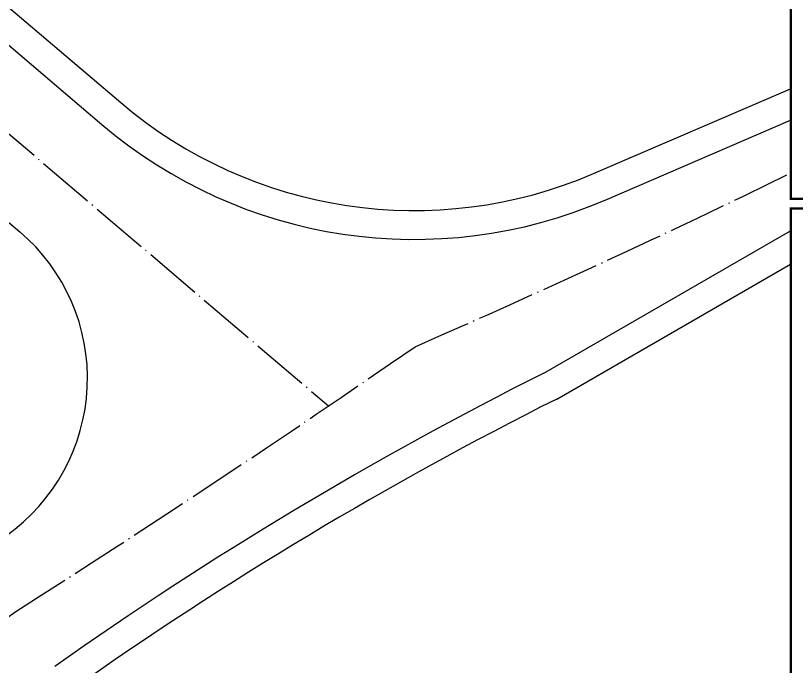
# Model space of a CAD drawing. Extents: x 36524853 to 36525459, y 2743936 to 2747542.
# Drawn here: x 36525068.8 to 36525149.8, y 2744072.2 to 2744139.7 of the extents above; entities that cross this region are included whole.
import ezdxf

# ---------------------------------------------------------------- set-up
doc = ezdxf.new("R2010")
doc.units = 0
doc.header["$LTSCALE"] = 1000
doc.header["$MEASUREMENT"] = 0
doc.linetypes.add('DASHDOT', pattern=[25.4, 12.7, -6.35, 0, -6.35])
doc.linetypes.add('DOTE', pattern=[2.42, 2, -0.2, 0.02, -0.2])
for name, color, linetype in [('0-规划道路', 4, 'Continuous'), ('0-规划道路中线', 211, 'DASHDOT'), ('A0-12 图框-中粗线', 41, 'Continuous')]:
    doc.layers.add(name, color=color, linetype=linetype)

# ---------------------------------------------------------------- blocks, each defined once
blk = doc.blocks.new('A$C00E3302F')
at = {"layer": 'A0-12 图框-中粗线', "const_width": 50, "flags": 128}
blk.add_lwpolyline([(0, 200), (0, 10700), (7000, 10700), (7000, 200)], close=True, dxfattribs=at)
blk = doc.blocks.new('A$C6202001D')
at = {"layer": 'A0-12 图框-中粗线', "const_width": 50, "flags": 128}
blk.add_lwpolyline([(58200, 40800), (58200, 30800), (51200, 30800), (51200, 40800)], close=True, dxfattribs=at)
blk.add_blockref('A$C00E3302F', (51200, 19900))
blk = doc.blocks.new('分析图底图')
at = {"layer": '0-规划道路', "color": 251}
for p, q in [((3.075, 15.767), (53.926, -27.514)), ((7.704, 15.767), (55.869, -25.228)), ((25.605, -21.794), (45.389, -38.633)), ((104.934, -32.6), (125.373, -23.791)), ((106.132, -35.351), (125.373, -27.054)), ((99.764, -53.318), (125.373, -38.547)), ((101.11, -56), (125.373, -42.004))]:
    blk.add_line(p, q, dxfattribs=at)
for centre, radius, start, end in [((86.332, 10.562), 47, 229.59743, 293.31477), ((86.333, 10.562), 50, 229.59743, 293.32722), ((32.426, -53.863), 20, 305.2834, 49.59743), ((276.051, -404.561), 393, 116.65189, 125.2834), ((276.051, -404.561), 390, 116.65189, 125.2834)]:
    blk.add_arc(centre, radius, start, end, dxfattribs=at)
at = {"layer": '0-规划道路中线', "color": 251, "linetype": 'DOTE', "ltscale": 0.003}
for p, q in [((-7.724, 15.767), (77.439, -56.719)), ((-105.072, -184.233), (45.003, -78.039))]:
    blk.add_line(p, q, dxfattribs=at)
for centre, radius, start, end in [((-313.482, 865.991), 1000, 293.571982, 296.030862), ((-653.17, 1019.474), 1300.761, 302.46209, 304.651353)]:
    blk.add_arc(centre, radius, start, end, dxfattribs=at)

msp = doc.modelspace()

# ---------------------------------------------------------------- block references
at = {"xscale": 0.005, "yscale": 0.005, "zscale": 0.005}
msp.add_blockref('A$C6202001D', (36524893.198, 2743966.698), dxfattribs=at)
msp.add_blockref('分析图底图', (36525023.788, 2744155.931))

doc.saveas('drawing.dxf')
